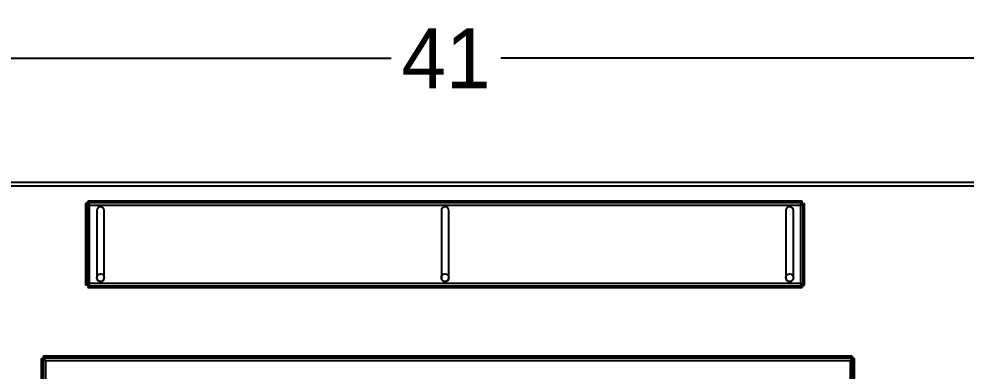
# Model space of a CAD drawing. Header units: inches. Extents: x 1229 to 1453, y -1023 to -720.
# Drawn here: x 1244.95 to 1276.56, y -912.29 to -900.54 of the extents above; entities that cross this region are included whole.
import ezdxf

# ---------------------------------------------------------------- set-up
doc = ezdxf.new("R2010")
doc.units = ezdxf.units.IN
doc.header["$MEASUREMENT"] = 0
doc.header["$PDSIZE"] = -1
doc.dimstyles.new('RAE Solutions', dxfattribs={"dimtxt": 2, "dimasz": 1.5, "dimexe": 0.5, "dimexo": 0.5, "dimgap": 0.5, "dimtad": 0, "dimtih": 1, "dimtoh": 1, "dimdec": 3, "dimrnd": 0.125, "dimzin": 1, "dimdsep": 46, "dimlunit": 5, "dimtxsty": 'Standard', "dimcen": 0.09, "dimadec": 0, "dimazin": 0, "dimtfac": 1, "dimtdec": 3, "dimtofl": 0, "dimtmove": 0, "dimatfit": 3, "dimfxl": 1, "dimtolj": 1, "dimtzin": 1, "dimarcsym": 0})

# ---------------------------------------------------------------- blocks, each defined once
blk = doc.blocks.new('*D273')
at = {"color": 0, "lineweight": -2, "transparency": 16777216}
for p, q in [((1238.674, -906.764), (1238.674, -901.353)), ((1279.736, -906.764), (1279.736, -901.353)), ((1240.174, -901.853), (1257.372, -901.853)), ((1278.236, -901.853), (1261.038, -901.853))]:
    blk.add_line(p, q, dxfattribs=at)
at = {"color": 0, "transparency": 16777216}
for points in [[(1240.174, -901.603), (1240.174, -902.103), (1238.674, -901.853)], [(1278.236, -901.603), (1278.236, -902.103), (1279.736, -901.853)]]:
    blk.add_solid(points, dxfattribs=at)
at = {"layer": 'Defpoints', "color": 0, "transparency": 16777216}
for p in [(1279.736, -901.853), (1238.674, -907.264), (1279.736, -907.264)]:
    blk.add_point(p, dxfattribs=at)
at = {"color": 0, "transparency": 16777216, "insert": (1259.205, -901.853), "char_height": 2, "attachment_point": 5}
blk.add_mtext('\\A1;41', dxfattribs=at)

msp = doc.modelspace()

# ---------------------------------------------------------------- linework, layer by layer
at = {"color": 18, "linetype": 'Continuous', "lineweight": 25, "true_color": 0x000000}
for p, q in [((1239.6739, -905.9825), (1358.6739, -905.9825)), ((1358.6739, -906.1155), (1239.6739, -906.1155)), ((1247.2517, -906.6739), (1247.2517, -906.6239)), ((1271.096, -906.6239), (1247.2517, -906.6239)), ((1271.096, -906.6739), (1271.096, -906.6239)), ((1247.1739, -906.7017), (1247.1739, -909.421)), ((1247.2239, -906.7017), (1247.1739, -906.7017)), ((1247.2239, -906.7017), (1247.2239, -909.421)), ((1271.096, -906.6739), (1247.2517, -906.6739)), ((1247.3069, -906.7569), (1271.0409, -906.7569)), ((1247.3069, -909.3659), (1247.3069, -906.7569)), ((1247.5489, -906.9364), (1247.5489, -909.1864)), ((1247.7989, -909.1864), (1247.7989, -906.9364)), ((1259.0489, -906.9364), (1259.0489, -909.1864)), ((1259.2989, -909.1864), (1259.2989, -906.9364)), ((1270.5489, -906.9364), (1270.5489, -909.1864)), ((1270.7989, -909.1864), (1270.7989, -906.9364)), ((1271.0409, -906.7569), (1271.0409, -909.3659)), ((1271.1239, -906.7017), (1271.1739, -906.7017)), ((1271.1239, -909.421), (1271.1239, -906.7017)), ((1271.1739, -909.421), (1271.1739, -906.7017)), ((1247.2239, -909.421), (1247.1739, -909.421)), ((1247.2517, -909.4489), (1247.2517, -909.4989)), ((1247.2517, -909.4489), (1271.096, -909.4489)), ((1247.2517, -909.4989), (1271.096, -909.4989)), ((1271.0409, -909.3659), (1247.3069, -909.3659)), ((1271.096, -909.4489), (1271.096, -909.4989)), ((1271.1239, -909.421), (1271.1739, -909.421)), ((1245.6906, -911.8687), (1245.6906, -913.6997)), ((1245.6906, -911.8687), (1245.7536, -911.8687)), ((1245.7536, -911.8687), (1245.7536, -939.2706)), ((1245.7607, -911.7987), (1245.7607, -911.8617)), ((1272.7665, -911.7987), (1245.7607, -911.7987)), ((1272.7665, -911.8617), (1245.7607, -911.8617)), ((1245.8366, -911.9447), (1245.8366, -939.1947)), ((1245.8366, -911.9447), (1272.6906, -911.9447)), ((1272.6906, -911.9447), (1272.6906, -939.1947)), ((1272.7665, -911.7987), (1272.7665, -911.8617)), ((1272.8366, -911.8687), (1272.7736, -911.8687)), ((1272.7736, -939.2706), (1272.7736, -911.8687)), ((1272.8366, -939.2706), (1272.8366, -911.8687))]:
    msp.add_line(p, q, dxfattribs=at)
for centre in [(1247.6739, -909.1737), (1259.1739, -909.1737), (1270.6739, -909.1737)]:
    msp.add_circle(centre, 0.125, dxfattribs=at)
for centre, start, end in [((1247.6739, -906.9364), 0, 180), ((1259.1739, -906.9364), 0, 180), ((1270.6739, -906.9364), 0, 180), ((1247.6739, -909.1864), 180, 0), ((1259.1739, -909.1864), 180, 0), ((1270.6739, -909.1864), 180, 0)]:
    msp.add_arc(centre, 0.125, start, end, dxfattribs=at)
for points, knots in [([(1247.3069, -906.7569), (1247.2967, -906.7526), (1247.2764, -906.744), (1247.25, -906.7311), (1247.2313, -906.7183), (1247.2244, -906.7084), (1247.2239, -906.7029), (1247.2239, -906.7017)], [0, 0, 0, 0, 0.23320412, 0.4664972, 0.69976316, 0.93304216, 1, 1, 1, 1]), ([(1247.2517, -906.6739), (1247.256, -906.6749), (1247.2646, -906.6771), (1247.2774, -906.6939), (1247.2903, -906.7183), (1247.3001, -906.741), (1247.3056, -906.754), (1247.3069, -906.7569)], [0, 0, 0, 0, 0.2332227, 0.4664888, 0.6997676, 0.9330417, 1, 1, 1, 1]), ([(1271.0409, -906.7569), (1271.0451, -906.7467), (1271.0537, -906.7265), (1271.0666, -906.7001), (1271.0795, -906.6813), (1271.0893, -906.6744), (1271.0948, -906.674), (1271.096, -906.6739)], [0, 0, 0, 0, 0.2332176, 0.4664862, 0.6997632, 0.9330417, 1, 1, 1, 1]), ([(1271.1239, -906.7017), (1271.1228, -906.706), (1271.1206, -906.7146), (1271.1038, -906.7274), (1271.0794, -906.7403), (1271.0567, -906.7501), (1271.0438, -906.7556), (1271.0409, -906.7569)], [0, 0, 0, 0, 0.2332229, 0.4664916, 0.6997641, 0.9330449, 1, 1, 1, 1]), ([(1247.2239, -909.421), (1247.2249, -909.4167), (1247.2271, -909.4082), (1247.2439, -909.3953), (1247.2683, -909.3824), (1247.291, -909.3726), (1247.304, -909.3671), (1247.3069, -909.3659)], [0, 0, 0, 0, 0.2332183, 0.4664938, 0.6997772, 0.933042, 1, 1, 1, 1]), ([(1247.3069, -909.3659), (1247.3026, -909.376), (1247.294, -909.3963), (1247.2811, -909.4227), (1247.2682, -909.4414), (1247.2584, -909.4483), (1247.2529, -909.4488), (1247.2517, -909.4489)], [0, 0, 0, 0, 0.2332232, 0.4664909, 0.6997687, 0.9330419, 1, 1, 1, 1]), ([(1271.096, -909.4489), (1271.0917, -909.4478), (1271.0831, -909.4456), (1271.0703, -909.4288), (1271.0574, -909.4045), (1271.0476, -909.3817), (1271.0421, -909.3688), (1271.0409, -909.3659)], [0, 0, 0, 0, 0.2332229, 0.4664903, 0.6997614, 0.9330409, 1, 1, 1, 1]), ([(1271.0409, -909.3659), (1271.051, -909.3702), (1271.0713, -909.3787), (1271.0977, -909.3916), (1271.1164, -909.4045), (1271.1233, -909.4143), (1271.1238, -909.4198), (1271.1239, -909.421)], [0, 0, 0, 0, 0.233225, 0.4664945, 0.6997631, 0.9330447, 1, 1, 1, 1]), ([(1245.7536, -911.8687), (1245.7543, -911.8694), (1245.7557, -911.8706), (1245.7662, -911.8781), (1245.7833, -911.8925), (1245.8069, -911.9159), (1245.8265, -911.9349), (1245.8366, -911.9447)], [0, 0, 0, 0, 0.1567995, 0.3135461, 0.473121, 0.7271244, 1, 1, 1, 1]), ([(1245.8366, -911.9447), (1245.825, -911.9325), (1245.806, -911.9126), (1245.7845, -911.8915), (1245.774, -911.8786), (1245.768, -911.8699), (1245.7633, -911.8631), (1245.7616, -911.8622), (1245.7607, -911.8617)], [0, 0, 0, 0, 0.3258909, 0.5325934, 0.6334628, 0.7438532, 0.8655836, 1, 1, 1, 1]), ([(1272.7665, -911.8617), (1272.7661, -911.8621), (1272.7653, -911.8629), (1272.761, -911.8689), (1272.7545, -911.8775), (1272.7429, -911.8911), (1272.7212, -911.9131), (1272.702, -911.9329), (1272.6906, -911.9447)], [0, 0, 0, 0, 0.1202754, 0.2365964, 0.3512753, 0.4667359, 0.683958, 1, 1, 1, 1]), ([(1272.6906, -911.9447), (1272.7034, -911.9323), (1272.7241, -911.9123), (1272.7484, -911.8884), (1272.7643, -911.8756), (1272.7725, -911.8699), (1272.7733, -911.8691), (1272.7736, -911.8687)], [0, 0, 0, 0, 0.3427326, 0.5568104, 0.7264845, 0.8967102, 1, 1, 1, 1])]:
    msp.add_open_spline(points, degree=3, knots=knots, dxfattribs=at)

# ---------------------------------------------------------------- dimensions: what is measured, and where the dimension line sits
at = {"color": 18, "true_color": 0x000000}
dim = msp.add_linear_dim(base=(1279.736354293, -901.852501791), p1=(1238.673854293, -907.2637972179), p2=(1279.736354293, -907.2637971909), dimstyle='RAE Solutions', dxfattribs=at)
dim.commit()
dim.dimension.update_dxf_attribs({"geometry": '*D273', "text_midpoint": (1259.205104293, -901.852501791)})

doc.saveas('drawing.dxf')
